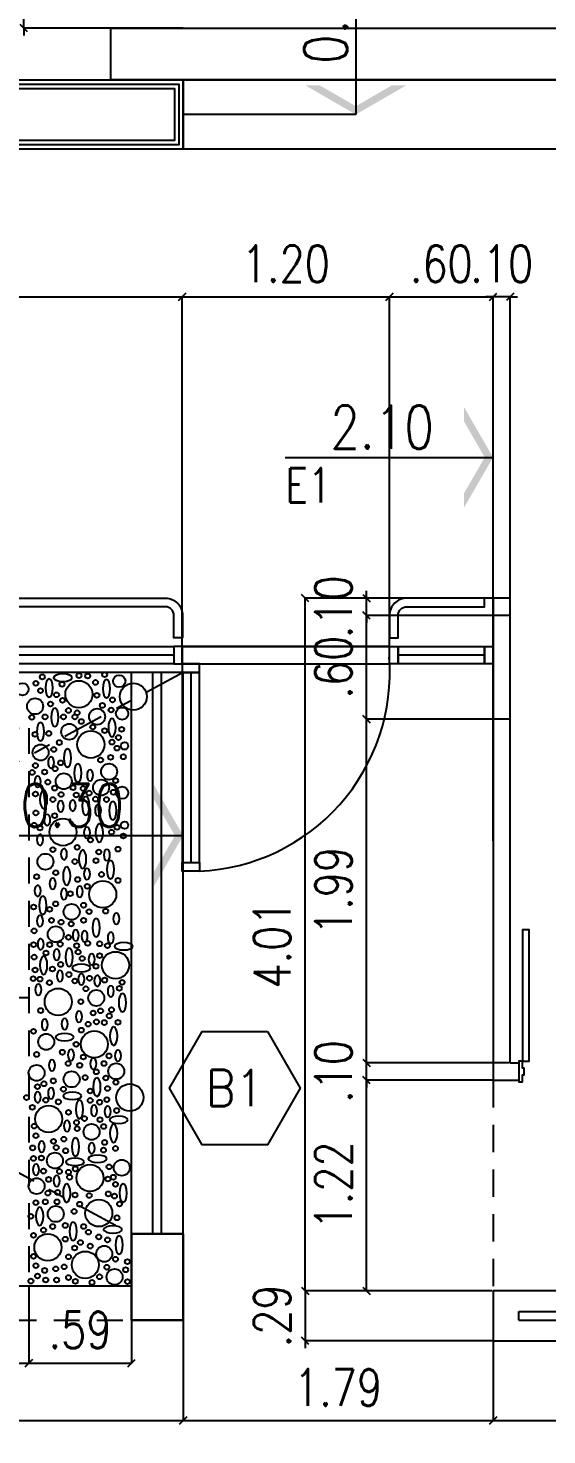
# Model space of a CAD drawing. Extents: x 3 to 114, y 126 to 173.
# Drawn here: x 59.25 to 62.26, y 130.52 to 138.67 of the extents above; entities that cross this region are included whole.
import ezdxf
from ezdxf.enums import TextEntityAlignment as Align

# ---------------------------------------------------------------- set-up
doc = ezdxf.new("R2010")
doc.units = 0
doc.header["$LTSCALE"] = 0.02
doc.header["$MEASUREMENT"] = 0
doc.header["$PDMODE"] = 35
for name, pattern in [('ACAD_ISO10W100', [18, 12, -3, 0, -3]), ('HIDDEN', [9.525, 6.35, -3.175]), ('TRAZOS2', [0.375, 0.25, -0.125])]:
    doc.linetypes.add(name, pattern=pattern)
doc.layers.get('0').update_dxf_attribs({"linetype": 'CONTINUOUS'})
doc.layers.get('Defpoints').update_dxf_attribs({"linetype": 'CONTINUOUS'})
for name, color, linetype in [('-alisado-ferrite rojo', 24, 'CONTINUOUS'), ('-ejes-estruc', 8, 'ACAD_ISO10W100'), ('-REJILLAS', 8, 'CONTINUOUS'), ('10-1-COTA-ACUM-100', 2, 'CONTINUOUS'), ('10-2-COTA-ACUM-100', 2, 'CONTINUOUS'), ('10-CARP-DETA', 30, 'CONTINUOUS'), ('10-CARP-HOJA-PUER', 4, 'CONTINUOUS'), ('10-CARP-INSE-SIMB', 2, 'CONTINUOUS'), ('10-CARP-MARC', 2, 'CONTINUOUS'), ('10-CARP-SLIA', 15, 'CONTINUOUS'), ('10-CARP-VENT-ANRE', 4, 'CONTINUOUS'), ('10-COTA-PARC-100', 4, 'CONTINUOUS'), ('10-M-A-190', 3, 'CONTINUOUS'), ('BARANDAS', 7, 'CONTINUOUS'), ('columnas', 6, 'CONTINUOUS'), ('ladrillo', 30, 'CONTINUOUS'), ('piedras', 8, 'CONTINUOUS'), ('PROYECCION', 7, 'HIDDEN'), ('VISTA-3', 8, 'CONTINUOUS')]:
    doc.layers.add(name, color=color, linetype=linetype)
doc.styles.add('COTAS', font='ROMANS.shx', dxfattribs={"width": 0.8})
doc.styles.add('ROMANS', font='romans')
doc.dimstyles.new('COTA-S-S-2-50', dxfattribs={"dimscale": 0.5, "dimtxt": 0.25, "dimasz": 0.05, "dimexe": 0, "dimexo": 0, "dimgap": 0.1, "dimtad": 1, "dimzin": 4, "dimdsep": 46, "dimtxsty": 'COTAS', "dimblk": 'OBLIQUE', "dimblk1": 'NONE', "dimblk2": 'M2_COTA', "dimcen": 0.1, "dimclrd": 2, "dimclre": 2, "dimclrt": 2, "dimadec": 0, "dimazin": 0, "dimtfac": 1, "dimtix": 1, "dimtmove": 2, "dimatfit": 3, "dimldrblk": 'M2_COTA', "dimfxl": 0, "dimtolj": 1, "dimtzin": 0, "dimarcsym": 0})

# ---------------------------------------------------------------- blocks, each defined once
blk = doc.blocks.new('_OBLIQUE')
at = {"color": 0, "linetype": 'ByBlock'}
blk.add_line((-0.5, -0.5), (0.5, 0.5), dxfattribs=at)
blk = doc.blocks.new('*D19')
at = {"layer": '10-COTA-PARC-100', "color": 2, "lineweight": -2}
for p, q in [((47.95, 131.0687), (47.95, 130.2528)), ((66.05, 131.0687), (66.05, 130.2528)), ((47.95, 130.2528), (66.05, 130.2528))]:
    blk.add_line(p, q, dxfattribs=at)
at = {"layer": 'Defpoints', "color": 0}
for p in [(47.95, 131.0687), (66.05, 131.0687), (66.05, 130.2528)]:
    blk.add_point(p, dxfattribs=at)
at = {"layer": '10-COTA-PARC-100', "color": 2, "lineweight": -2, "xscale": 0.0425, "yscale": 0.0425, "zscale": 0.0425, "rotation": 180}
blk.add_blockref('_OBLIQUE', (47.95, 130.2528), dxfattribs=at)
at = {"layer": '10-COTA-PARC-100', "color": 2, "lineweight": -2, "xscale": 0.0425, "yscale": 0.0425, "zscale": 0.0425}
blk.add_blockref('_OBLIQUE', (66.05, 130.2528), dxfattribs=at)
at = {"layer": '10-COTA-PARC-100', "color": 2, "insert": (57, 130.4441), "char_height": 0.2125, "attachment_point": 5, "style": 'COTAS'}
blk.add_mtext('\\A1;18.10', dxfattribs=at)
blk = doc.blocks.new('_None')
blk = doc.blocks.new('M2_COTA')
for p, q in [((-1, 0), (0, 0)), ((0, 1), (0, -1))]:
    blk.add_line(p, q)
at = {"const_width": 0.2}
blk.add_lwpolyline([(-1, -1), (1, 1)], dxfattribs=at)
blk = doc.blocks.new('*D31')
at = {"layer": '10-COTA-PARC-100', "color": 2, "lineweight": -2}
for p, q in [((53.85, 131.1887), (53.85, 130.6078)), ((60.15, 131.1887), (60.15, 130.6078)), ((53.85, 130.6078), (60.15, 130.6078))]:
    blk.add_line(p, q, dxfattribs=at)
at = {"layer": 'Defpoints', "color": 0}
for p in [(53.85, 131.1887), (60.15, 131.1887), (60.15, 130.6078)]:
    blk.add_point(p, dxfattribs=at)
at = {"layer": '10-COTA-PARC-100', "color": 2, "lineweight": -2, "xscale": 0.0425, "yscale": 0.0425, "zscale": 0.0425, "rotation": 180}
blk.add_blockref('_OBLIQUE', (53.85, 130.6078), dxfattribs=at)
at = {"layer": '10-COTA-PARC-100', "color": 2, "lineweight": -2, "xscale": 0.0425, "yscale": 0.0425, "zscale": 0.0425}
blk.add_blockref('_OBLIQUE', (60.15, 130.6078), dxfattribs=at)
at = {"layer": '10-COTA-PARC-100', "color": 2, "insert": (57, 130.7991), "char_height": 0.2125, "attachment_point": 5, "style": 'COTAS'}
blk.add_mtext('\\A1;6.30', dxfattribs=at)
blk = doc.blocks.new('*D39')
at = {"layer": '10-COTA-PARC-100', "color": 2, "lineweight": -2}
for p, q in [((57.855, 131.3887), (57.855, 130.941)), ((59.255, 131.3887), (59.255, 130.941)), ((57.855, 130.941), (59.255, 130.941))]:
    blk.add_line(p, q, dxfattribs=at)
at = {"layer": 'Defpoints', "color": 0}
for p in [(57.855, 131.3887), (59.255, 131.3887), (59.255, 130.941)]:
    blk.add_point(p, dxfattribs=at)
at = {"layer": '10-COTA-PARC-100', "color": 2, "lineweight": -2, "xscale": 0.0425, "yscale": 0.0425, "zscale": 0.0425, "rotation": 180}
blk.add_blockref('_OBLIQUE', (57.855, 130.941), dxfattribs=at)
at = {"layer": '10-COTA-PARC-100', "color": 2, "lineweight": -2, "xscale": 0.0425, "yscale": 0.0425, "zscale": 0.0425}
blk.add_blockref('_OBLIQUE', (59.255, 130.941), dxfattribs=at)
at = {"layer": '10-COTA-PARC-100', "color": 2, "insert": (58.555, 131.1322), "char_height": 0.2125, "attachment_point": 5, "style": 'COTAS'}
blk.add_mtext('\\A1;1.40', dxfattribs=at)
blk = doc.blocks.new('*D40')
at = {"layer": '10-COTA-PARC-100', "color": 2, "lineweight": -2}
for p, q in [((59.255, 131.3887), (59.255, 130.941)), ((59.85, 131.1887), (59.85, 130.941)), ((59.255, 130.941), (59.85, 130.941))]:
    blk.add_line(p, q, dxfattribs=at)
at = {"layer": 'Defpoints', "color": 0}
for p in [(59.255, 131.3887), (59.85, 131.1887), (59.85, 130.941)]:
    blk.add_point(p, dxfattribs=at)
at = {"layer": '10-COTA-PARC-100', "color": 2, "lineweight": -2, "xscale": 0.0425, "yscale": 0.0425, "zscale": 0.0425, "rotation": 180}
blk.add_blockref('_OBLIQUE', (59.255, 130.941), dxfattribs=at)
at = {"layer": '10-COTA-PARC-100', "color": 2, "lineweight": -2, "xscale": 0.0425, "yscale": 0.0425, "zscale": 0.0425}
blk.add_blockref('_OBLIQUE', (59.85, 130.941), dxfattribs=at)
at = {"layer": '10-COTA-PARC-100', "color": 2, "insert": (59.5525, 131.1322), "char_height": 0.2125, "attachment_point": 5, "style": 'COTAS'}
blk.add_mtext('\\A1;.59', dxfattribs=at)
blk = doc.blocks.new('*D55')
at = {"layer": '10-COTA-PARC-100', "color": 2, "lineweight": -2}
for p, q in [((60.15, 131.1887), (60.15, 130.6078)), ((61.945, 131.0687), (61.945, 130.6078)), ((60.15, 130.6078), (61.945, 130.6078))]:
    blk.add_line(p, q, dxfattribs=at)
at = {"layer": 'Defpoints', "color": 0}
for p in [(60.15, 131.1887), (61.945, 131.0687), (61.945, 130.6078)]:
    blk.add_point(p, dxfattribs=at)
at = {"layer": '10-COTA-PARC-100', "color": 2, "lineweight": -2, "xscale": 0.0425, "yscale": 0.0425, "zscale": 0.0425, "rotation": 180}
blk.add_blockref('_OBLIQUE', (60.15, 130.6078), dxfattribs=at)
at = {"layer": '10-COTA-PARC-100', "color": 2, "lineweight": -2, "xscale": 0.0425, "yscale": 0.0425, "zscale": 0.0425}
blk.add_blockref('_OBLIQUE', (61.945, 130.6078), dxfattribs=at)
at = {"layer": '10-COTA-PARC-100', "color": 2, "insert": (61.0475, 130.7991), "char_height": 0.2125, "attachment_point": 5, "style": 'COTAS'}
blk.add_mtext('\\A1;1.79', dxfattribs=at)
blk = doc.blocks.new('*D64')
at = {"layer": '10-COTA-PARC-100', "color": 2, "lineweight": -2}
for p, q in [((61.945, 137.1135), (61.9025, 137.1135)), ((61.945, 133.9637), (61.945, 137.1135)), ((62.045, 137.1135), (61.945, 137.1135)), ((62.045, 133.9987), (62.045, 137.1135)), ((62.045, 137.1135), (62.0875, 137.1135))]:
    blk.add_line(p, q, dxfattribs=at)
at = {"layer": 'Defpoints', "color": 0}
for p in [(61.945, 137.1135), (62.045, 133.9987), (61.945, 133.9637)]:
    blk.add_point(p, dxfattribs=at)
at = {"layer": '10-COTA-PARC-100', "color": 2, "lineweight": -2, "xscale": 0.0425, "yscale": 0.0425, "zscale": 0.0425}
blk.add_blockref('_OBLIQUE', (61.945, 137.1135), dxfattribs=at)
at = {"layer": '10-COTA-PARC-100', "color": 2, "lineweight": -2, "xscale": 0.0425, "yscale": 0.0425, "zscale": 0.0425, "rotation": 180}
blk.add_blockref('_OBLIQUE', (62.045, 137.1135), dxfattribs=at)
at = {"layer": '10-COTA-PARC-100', "color": 2, "insert": (61.995, 137.3047), "char_height": 0.2125, "attachment_point": 5, "style": 'COTAS'}
blk.add_mtext('\\A1;.10', dxfattribs=at)
blk = doc.blocks.new('*D69')
at = {"layer": '10-COTA-PARC-100', "color": 2, "lineweight": -2}
for p, q in [((61.9397, 132.5787), (61.2111, 132.5787)), ((61.2111, 131.3587), (61.2111, 132.5787)), ((61.9397, 131.3587), (61.2111, 131.3587))]:
    blk.add_line(p, q, dxfattribs=at)
at = {"layer": 'Defpoints', "color": 0}
for p in [(61.2111, 132.5787), (61.9397, 132.5787), (61.9397, 131.3587)]:
    blk.add_point(p, dxfattribs=at)
at = {"layer": '10-COTA-PARC-100', "color": 2, "lineweight": -2, "xscale": 0.0425, "yscale": 0.0425, "zscale": 0.0425}
for p, rotation in [((61.2111, 132.5787), 90), ((61.2111, 131.3587), 270)]:
    blk.add_blockref('_OBLIQUE', p, dxfattribs=dict(at, rotation=rotation))
at = {"layer": '10-COTA-PARC-100', "color": 2, "insert": (61.0199, 131.9687), "char_height": 0.2125, "attachment_point": 5, "rotation": 90, "style": 'COTAS'}
blk.add_mtext('\\A1;1.22', dxfattribs=at)
blk = doc.blocks.new('*D70')
at = {"layer": '10-COTA-PARC-100', "color": 2, "lineweight": -2}
for p, q in [((61.2111, 132.6787), (61.2111, 132.7212)), ((62.0397, 132.6787), (61.2111, 132.6787)), ((61.2111, 132.5787), (61.2111, 132.6787)), ((61.9397, 132.5787), (61.2111, 132.5787)), ((61.2111, 132.5787), (61.2111, 132.5362))]:
    blk.add_line(p, q, dxfattribs=at)
at = {"layer": 'Defpoints', "color": 0}
for p in [(61.2111, 132.6787), (62.0397, 132.6787), (61.9397, 132.5787)]:
    blk.add_point(p, dxfattribs=at)
at = {"layer": '10-COTA-PARC-100', "color": 2, "lineweight": -2, "xscale": 0.0425, "yscale": 0.0425, "zscale": 0.0425}
for p, rotation in [((61.2111, 132.6787), 270), ((61.2111, 132.5787), 90)]:
    blk.add_blockref('_OBLIQUE', p, dxfattribs=dict(at, rotation=rotation))
at = {"layer": '10-COTA-PARC-100', "color": 2, "insert": (61.0199, 132.6287), "char_height": 0.2125, "attachment_point": 5, "rotation": 90, "style": 'COTAS'}
blk.add_mtext('\\A1;.10', dxfattribs=at)
blk = doc.blocks.new('*D71')
at = {"layer": '10-COTA-PARC-100', "color": 2, "lineweight": -2}
for p, q in [((62.0397, 134.6687), (61.2111, 134.6687)), ((61.2111, 132.6787), (61.2111, 134.6687)), ((62.0397, 132.6787), (61.2111, 132.6787))]:
    blk.add_line(p, q, dxfattribs=at)
at = {"layer": 'Defpoints', "color": 0}
for p in [(61.2111, 134.6687), (62.0397, 134.6687), (62.0397, 132.6787)]:
    blk.add_point(p, dxfattribs=at)
at = {"layer": '10-COTA-PARC-100', "color": 2, "lineweight": -2, "xscale": 0.0425, "yscale": 0.0425, "zscale": 0.0425}
for p, rotation in [((61.2111, 134.6687), 90), ((61.2111, 132.6787), 270)]:
    blk.add_blockref('_OBLIQUE', p, dxfattribs=dict(at, rotation=rotation))
at = {"layer": '10-COTA-PARC-100', "color": 2, "insert": (61.0199, 133.6737), "char_height": 0.2125, "attachment_point": 5, "rotation": 90, "style": 'COTAS'}
blk.add_mtext('\\A1;1.99', dxfattribs=at)
blk = doc.blocks.new('*D72')
at = {"layer": '10-COTA-PARC-100', "color": 2, "lineweight": -2}
for p, q in [((62.0397, 135.2687), (61.2111, 135.2687)), ((61.2111, 134.6687), (61.2111, 135.2687)), ((62.0397, 134.6687), (61.2111, 134.6687))]:
    blk.add_line(p, q, dxfattribs=at)
at = {"layer": 'Defpoints', "color": 0}
for p in [(61.2111, 135.2687), (62.0397, 135.2687), (62.0397, 134.6687)]:
    blk.add_point(p, dxfattribs=at)
at = {"layer": '10-COTA-PARC-100', "color": 2, "lineweight": -2, "xscale": 0.0425, "yscale": 0.0425, "zscale": 0.0425}
for p, rotation in [((61.2111, 135.2687), 90), ((61.2111, 134.6687), 270)]:
    blk.add_blockref('_OBLIQUE', p, dxfattribs=dict(at, rotation=rotation))
at = {"layer": '10-COTA-PARC-100', "color": 2, "insert": (61.0199, 134.9687), "char_height": 0.2125, "attachment_point": 5, "rotation": 90, "style": 'COTAS'}
blk.add_mtext('\\A1;.60', dxfattribs=at)
blk = doc.blocks.new('*D73')
at = {"layer": '10-COTA-PARC-100', "color": 2, "lineweight": -2}
for p, q in [((61.2111, 135.3687), (61.2111, 135.4112)), ((62.0397, 135.3687), (61.2111, 135.3687)), ((61.2111, 135.2687), (61.2111, 135.3687)), ((62.0397, 135.2687), (61.2111, 135.2687)), ((61.2111, 135.2687), (61.2111, 135.2262))]:
    blk.add_line(p, q, dxfattribs=at)
at = {"layer": 'Defpoints', "color": 0}
for p in [(61.2111, 135.3687), (62.0397, 135.3687), (62.0397, 135.2687)]:
    blk.add_point(p, dxfattribs=at)
at = {"layer": '10-COTA-PARC-100', "color": 2, "lineweight": -2, "xscale": 0.0425, "yscale": 0.0425, "zscale": 0.0425}
for p, rotation in [((61.2111, 135.3687), 270), ((61.2111, 135.2687), 90)]:
    blk.add_blockref('_OBLIQUE', p, dxfattribs=dict(at, rotation=rotation))
at = {"layer": '10-COTA-PARC-100', "color": 2, "insert": (61.0199, 135.3187), "char_height": 0.2125, "attachment_point": 5, "rotation": 90, "style": 'COTAS'}
blk.add_mtext('\\A1;.10', dxfattribs=at)
blk = doc.blocks.new('FLE-A-ID')
at = {"linetype": 'ByBlock'}
blk.add_line((1.2036, 0), (0, 0), dxfattribs=at)
for points in [[(0.1684, 0.2917), (0.1684, 0.2083), (0, 0), (0.0481, 0)], [(0.1684, -0.2917), (0.1684, -0.2083), (0, 0), (0.0481, 0)]]:
    blk.add_solid(points)
at = {"style": 'COTAS', "width": 0.8}
blk.add_attdef('NUMEJE', (1.2036, 0.2616), '', height=0.2, rotation=180, dxfattribs=at)
blk.add_attdef('ACUTA', text='', height=0.25, rotation=180, dxfattribs=at).set_placement((0.3333, -0.05), align=Align.RIGHT)
blk = doc.blocks.new('*D80')
at = {"layer": '10-COTA-PARC-100', "color": 2, "lineweight": -2}
for p, q in [((53.85, 135.0887), (53.85, 137.1135)), ((53.85, 137.1135), (60.145, 137.1135)), ((60.145, 135.0387), (60.145, 137.1135))]:
    blk.add_line(p, q, dxfattribs=at)
at = {"layer": 'Defpoints', "color": 0}
for p in [(60.145, 137.1135), (53.85, 135.0887), (60.145, 135.0387)]:
    blk.add_point(p, dxfattribs=at)
at = {"layer": '10-COTA-PARC-100', "color": 2, "lineweight": -2, "xscale": 0.0425, "yscale": 0.0425, "zscale": 0.0425, "rotation": 180}
blk.add_blockref('_OBLIQUE', (53.85, 137.1135), dxfattribs=at)
at = {"layer": '10-COTA-PARC-100', "color": 2, "lineweight": -2, "xscale": 0.0425, "yscale": 0.0425, "zscale": 0.0425}
blk.add_blockref('_OBLIQUE', (60.145, 137.1135), dxfattribs=at)
at = {"layer": '10-COTA-PARC-100', "color": 2, "insert": (56.9975, 137.3047), "char_height": 0.2125, "attachment_point": 5, "style": 'COTAS'}
blk.add_mtext('\\A1;6.29', dxfattribs=at)
blk = doc.blocks.new('*D81')
at = {"layer": '10-COTA-PARC-100', "color": 2, "lineweight": -2}
for p, q in [((60.145, 135.0387), (60.145, 137.1135)), ((60.145, 137.1135), (61.345, 137.1135)), ((61.345, 135.0887), (61.345, 137.1135))]:
    blk.add_line(p, q, dxfattribs=at)
at = {"layer": 'Defpoints', "color": 0}
for p in [(61.345, 137.1135), (60.145, 135.0387), (61.345, 135.0887)]:
    blk.add_point(p, dxfattribs=at)
at = {"layer": '10-COTA-PARC-100', "color": 2, "lineweight": -2, "xscale": 0.0425, "yscale": 0.0425, "zscale": 0.0425, "rotation": 180}
blk.add_blockref('_OBLIQUE', (60.145, 137.1135), dxfattribs=at)
at = {"layer": '10-COTA-PARC-100', "color": 2, "lineweight": -2, "xscale": 0.0425, "yscale": 0.0425, "zscale": 0.0425}
blk.add_blockref('_OBLIQUE', (61.345, 137.1135), dxfattribs=at)
at = {"layer": '10-COTA-PARC-100', "color": 2, "insert": (60.745, 137.3047), "char_height": 0.2125, "attachment_point": 5, "style": 'COTAS'}
blk.add_mtext('\\A1;1.20', dxfattribs=at)
blk = doc.blocks.new('*D82')
at = {"layer": '10-COTA-PARC-100', "color": 2, "lineweight": -2}
for p, q in [((61.345, 135.0887), (61.345, 137.1135)), ((61.345, 137.1135), (61.945, 137.1135)), ((61.945, 135.2187), (61.945, 137.1135))]:
    blk.add_line(p, q, dxfattribs=at)
at = {"layer": 'Defpoints', "color": 0}
for p in [(61.945, 137.1135), (61.945, 135.2187), (61.345, 135.0887)]:
    blk.add_point(p, dxfattribs=at)
at = {"layer": '10-COTA-PARC-100', "color": 2, "lineweight": -2, "xscale": 0.0425, "yscale": 0.0425, "zscale": 0.0425, "rotation": 180}
blk.add_blockref('_OBLIQUE', (61.345, 137.1135), dxfattribs=at)
at = {"layer": '10-COTA-PARC-100', "color": 2, "lineweight": -2, "xscale": 0.0425, "yscale": 0.0425, "zscale": 0.0425}
blk.add_blockref('_OBLIQUE', (61.945, 137.1135), dxfattribs=at)
at = {"layer": '10-COTA-PARC-100', "color": 2, "insert": (61.645, 137.3047), "char_height": 0.2125, "attachment_point": 5, "style": 'COTAS'}
blk.add_mtext('\\A1;.60', dxfattribs=at)
blk = doc.blocks.new('*D84')
at = {"layer": '10-COTA-PARC-100', "color": 2, "lineweight": -2}
for p, q in [((61.945, 131.0687), (61.945, 130.6078)), ((65.85, 131.0687), (65.85, 130.6078)), ((61.945, 130.6078), (65.85, 130.6078))]:
    blk.add_line(p, q, dxfattribs=at)
at = {"layer": 'Defpoints', "color": 0}
for p in [(61.945, 131.0687), (65.85, 131.0687), (65.85, 130.6078)]:
    blk.add_point(p, dxfattribs=at)
at = {"layer": '10-COTA-PARC-100', "color": 2, "lineweight": -2, "xscale": 0.0425, "yscale": 0.0425, "zscale": 0.0425, "rotation": 180}
blk.add_blockref('_OBLIQUE', (61.945, 130.6078), dxfattribs=at)
at = {"layer": '10-COTA-PARC-100', "color": 2, "lineweight": -2, "xscale": 0.0425, "yscale": 0.0425, "zscale": 0.0425}
blk.add_blockref('_OBLIQUE', (65.85, 130.6078), dxfattribs=at)
at = {"layer": '10-COTA-PARC-100', "color": 2, "insert": (63.8975, 130.7991), "char_height": 0.2125, "attachment_point": 5, "style": 'COTAS'}
blk.add_mtext('\\A1;3.91', dxfattribs=at)
blk = doc.blocks.new('*D85')
at = {"layer": '10-COTA-PARC-100', "color": 2, "lineweight": -2}
for p, q in [((61.895, 135.3687), (60.856, 135.3687)), ((60.856, 131.3587), (60.856, 135.3687)), ((61.9397, 131.3587), (60.856, 131.3587))]:
    blk.add_line(p, q, dxfattribs=at)
at = {"layer": 'Defpoints', "color": 0}
for p in [(60.856, 135.3687), (61.895, 135.3687), (61.9397, 131.3587)]:
    blk.add_point(p, dxfattribs=at)
at = {"layer": '10-COTA-PARC-100', "color": 2, "lineweight": -2, "xscale": 0.0425, "yscale": 0.0425, "zscale": 0.0425}
for p, rotation in [((60.856, 135.3687), 90), ((60.856, 131.3587), 270)]:
    blk.add_blockref('_OBLIQUE', p, dxfattribs=dict(at, rotation=rotation))
at = {"layer": '10-COTA-PARC-100', "color": 2, "insert": (60.6648, 133.3637), "char_height": 0.2125, "attachment_point": 5, "rotation": 90, "style": 'COTAS'}
blk.add_mtext('\\A1;4.01', dxfattribs=at)
blk = doc.blocks.new('*D86')
at = {"layer": '10-COTA-PARC-100', "color": 2, "lineweight": -2}
for p, q in [((60.856, 131.3587), (60.856, 131.4012)), ((61.9397, 131.3587), (60.856, 131.3587)), ((60.856, 131.3587), (60.856, 131.0687)), ((61.945, 131.0687), (60.856, 131.0687)), ((60.856, 131.0687), (60.856, 131.0262))]:
    blk.add_line(p, q, dxfattribs=at)
at = {"layer": 'Defpoints', "color": 0}
for p in [(61.9397, 131.3587), (60.856, 131.0687), (61.945, 131.0687)]:
    blk.add_point(p, dxfattribs=at)
at = {"layer": '10-COTA-PARC-100', "color": 2, "lineweight": -2, "xscale": 0.0425, "yscale": 0.0425, "zscale": 0.0425}
for p, rotation in [((60.856, 131.3587), 270), ((60.856, 131.0687), 90)]:
    blk.add_blockref('_OBLIQUE', p, dxfattribs=dict(at, rotation=rotation))
at = {"layer": '10-COTA-PARC-100', "color": 2, "insert": (60.6648, 131.2137), "char_height": 0.2125, "attachment_point": 5, "rotation": 90, "style": 'COTAS'}
blk.add_mtext('\\A1;.29', dxfattribs=at)
blk = doc.blocks.new('*D134')
at = {"layer": '10-COTA-PARC-100', "color": 2, "lineweight": -2}
for p, q in [((59.2265, 139.1487), (59.2265, 139.1912)), ((60.15, 139.1487), (59.2265, 139.1487)), ((59.2265, 138.6687), (59.2265, 139.1487)), ((60.15, 138.6687), (59.2265, 138.6687)), ((59.2265, 138.6687), (59.2265, 138.6262))]:
    blk.add_line(p, q, dxfattribs=at)
at = {"layer": 'Defpoints', "color": 0}
for p in [(59.2265, 139.1487), (60.15, 139.1487), (60.15, 138.6687)]:
    blk.add_point(p, dxfattribs=at)
at = {"layer": '10-COTA-PARC-100', "color": 2, "lineweight": -2, "xscale": 0.0425, "yscale": 0.0425, "zscale": 0.0425}
for p, rotation in [((59.2265, 139.1487), 270), ((59.2265, 138.6687), 90)]:
    blk.add_blockref('_OBLIQUE', p, dxfattribs=dict(at, rotation=rotation))
at = {"layer": '10-COTA-PARC-100', "color": 2, "insert": (59.0352, 138.9087), "char_height": 0.2125, "attachment_point": 5, "rotation": 90, "style": 'COTAS'}
blk.add_mtext('\\A1;.48', dxfattribs=at)
blk = doc.blocks.new('CARP-SI0')
blk.add_lwpolyline([(-0.2243, 0.3884), (-0.4485, 0), (-0.2243, -0.3884), (0.2243, -0.3884), (0.4485, 0), (0.2243, 0.3884)], close=True)
at = {"style": 'ROMANS', "width": 0.9}
blk.add_attdef('CARP', text='', height=0.25, dxfattribs=at).set_placement((0, 0), align=Align.MIDDLE)
at = {"style": 'ROMANS', "flags": 1}
for tag, p in [('MURO', (0.0424, -0.5976)), ('L-VANO', (-0.0046, -0.9359)), ('A-VANO', (0.0048, -1.3494))]:
    blk.add_attdef(tag, text='', height=0.25, dxfattribs=at).set_placement(p, align=Align.MIDDLE)

msp = doc.modelspace()

# ---------------------------------------------------------------- linework, layer by layer
at = {"layer": '-alisado-ferrite rojo'}
msp.add_lwpolyline([(59.73, 138.3687), (59.73, 138.6687), (68.355, 138.6687), (68.355, 138.3687)], close=True, dxfattribs=at)
at = {"layer": '-ejes-estruc'}
for p, q in [((53.85, 134.9387), (59.85, 131.6887)), ((60.15, 134.9387), (54.15, 131.6887))]:
    msp.add_line(p, q, dxfattribs=at)
at = {"layer": '-REJILLAS', "color": 7}
for points in [[(53.85, 138.3687), (60.15, 138.3687), (60.15, 137.9687), (53.85, 137.9687)], [(89.08, 137.9687), (60.15, 137.9687), (60.15, 138.3687), (89.08, 138.3687)], [(53.875, 138.3437), (60.125, 138.3437), (60.125, 137.9937), (53.875, 137.9937)], [(53.9, 138.3187), (60.1, 138.3187), (60.1, 138.0187), (53.9, 138.0187)]]:
    msp.add_lwpolyline(points, close=True, dxfattribs=at)
for p, q in [((59.85, 131.6887), (59.85, 134.9387)), ((59.975, 131.6887), (59.975, 134.9387)), ((60.025, 131.6887), (60.025, 134.9387)), ((56.145, 131.3887), (59.85, 131.3887))]:
    msp.add_line(p, q)
at = {"color": 2, "linetype": 'TRAZOS2', "ltscale": 30}
msp.add_line((54.15, 131.1887), (59.85, 131.1887), dxfattribs=at)
msp.add_lwpolyline([(60.15, 131.6887), (60.15, 134.9387), (53.85, 134.9387), (53.85, 131.6887)])
at = {"layer": '10-1-COTA-ACUM-100'}
msp.add_line((61.945, 135.3687), (61.945, 136.1837), dxfattribs=at)
at = {"layer": '10-2-COTA-ACUM-100'}
msp.add_line((61.15, 138.1687), (60.15, 138.1687), dxfattribs=at)
at = {"layer": '10-CARP-DETA'}
for p, q in [((60.095, 135.0387), (53.9, 135.0387)), ((61.895, 135.0387), (61.395, 135.0387))]:
    msp.add_line(p, q, dxfattribs=at)
msp.add_arc((60.1964, 134.9383), 1.1506, 272.42168, 4.42645, dxfattribs=at)
at = {"layer": '10-CARP-HOJA-PUER', "color": 30}
msp.add_line((60.195, 134.9387), (60.195, 133.8387), dxfattribs=at)
at = {"layer": '10-CARP-HOJA-PUER'}
for points in [[(60.245, 134.9887), (60.145, 134.9887), (60.145, 134.9387), (60.245, 134.9387)], [(60.145, 134.9387), (60.145, 133.8387), (60.245, 133.8387), (60.245, 134.9387)], [(60.245, 133.7887), (60.145, 133.7887), (60.145, 133.8387), (60.245, 133.8387)]]:
    msp.add_lwpolyline(points, close=True, dxfattribs=at)
msp.add_lwpolyline([(62.115, 132.6887), (62.155, 132.6887), (62.155, 133.4487), (62.115, 133.4487), (62.115, 132.6887)], dxfattribs=at)
at = {"layer": '10-CARP-MARC'}
for points in [[(60.095, 135.0887), (60.095, 134.9887), (60.145, 134.9887), (60.145, 135.0887)], [(61.395, 135.0887), (61.395, 134.9887), (61.345, 134.9887), (61.345, 135.0887)], [(61.945, 135.0887), (61.945, 134.9887), (61.895, 134.9887), (61.895, 135.0887)]]:
    msp.add_lwpolyline(points, close=True, dxfattribs=at)
msp.add_lwpolyline([(62.095, 132.5787), (62.095, 132.5687), (62.115, 132.5687), (62.115, 132.6087), (62.125, 132.6087), (62.125, 132.6487), (62.115, 132.6487), (62.115, 132.6887), (62.095, 132.6887), (62.095, 132.6787)], dxfattribs=at)
at = {"layer": '10-CARP-SLIA'}
msp.add_lwpolyline([(60.145, 134.9887), (61.345, 134.9887), (61.345, 135.0887), (60.145, 135.0887)], close=True, dxfattribs=at)
at = {"layer": '10-CARP-VENT-ANRE'}
for points in [[(60.095, 134.9887), (53.9, 134.9887), (53.9, 135.0887), (60.095, 135.0887)], [(61.895, 134.9887), (61.395, 134.9887), (61.395, 135.0887), (61.895, 135.0887)]]:
    msp.add_lwpolyline(points, close=True, dxfattribs=at)
at = {"layer": '10-M-A-190'}
msp.add_lwpolyline([(62.095, 132.6787), (62.095, 132.5787)], dxfattribs=at)
at = {"layer": 'BARANDAS', "color": 7}
for points in [[(53.95, 135.3187), (53.95, 135.3187, 0.414214), (53.9, 135.2687), (53.9, 135.1387), (53.85, 135.1387), (53.85, 135.2687, -0.414214), (53.95, 135.3687), (53.95, 135.3687), (60.0466, 135.3687, -0.414214), (60.1466, 135.2687), (60.1466, 135.1387), (60.0966, 135.1387), (60.0966, 135.2687, 0.414214), (60.0466, 135.3187)], [(61.445, 135.3187), (61.895, 135.3187), (61.895, 135.3687), (61.445, 135.3687, 0.414214), (61.345, 135.2687), (61.345, 135.1387), (61.395, 135.1387), (61.395, 135.2687, -0.414214)]]:
    msp.add_lwpolyline(points, format="xyb", close=True, dxfattribs=at)
at = {"layer": 'columnas'}
msp.add_lwpolyline([(59.85, 131.1887), (60.15, 131.1887), (60.15, 131.6887), (59.85, 131.6887)], close=True, dxfattribs=at)
at = {"layer": 'ladrillo', "color": 3}
for p, q in [((62.045, 132.6787), (62.045, 135.2687)), ((62.045, 132.6787), (62.095, 132.6787)), ((62.095, 132.6787), (62.095, 132.5787)), ((62.995, 131.3587), (61.945, 131.3587))]:
    msp.add_line(p, q, dxfattribs=at)
at = {"layer": 'ladrillo', "color": 2}
for p, q in [((62.095, 131.2387), (65.85, 131.2387)), ((62.095, 131.1887), (62.095, 131.2387)), ((62.095, 131.1887), (65.85, 131.1887))]:
    msp.add_line(p, q, dxfattribs=at)
at = {"layer": 'ladrillo', "color": 3}
for points in [[(61.945, 135.3687), (61.945, 132.5787), (62.095, 132.5787)], [(61.945, 131.3587), (61.945, 131.0687)], [(61.945, 131.0687), (74.25, 131.0687)]]:
    msp.add_lwpolyline(points, dxfattribs=at)
at = {"layer": 'piedras', "color": 26}
for centre, radius in [((59.2189, 134.8418), 0.0356), ((59.2968, 134.8756), 0.0143), ((59.334, 134.9128), 0.0143), ((59.4482, 134.8703), 0.0143), ((59.5459, 134.8124), 0.0784), ((59.5465, 134.9208), 0.0143), ((59.597, 134.9182), 0.0143), ((59.6421, 134.8809), 0.0143), ((59.6953, 134.9261), 0.0143), ((59.7794, 134.8883), 0.0356), ((59.8611, 134.7988), 0.0784), ((59.2918, 134.7428), 0.0464), ((59.3234, 134.8331), 0.0143), ((59.4164, 134.8091), 0.0143), ((59.4509, 134.7772), 0.0143), ((59.6501, 134.8065), 0.0143), ((59.7404, 134.7799), 0.0143), ((59.3818, 134.756), 0.0143), ((59.4854, 134.7187), 0.0143), ((59.5359, 134.7054), 0.0143), ((59.6514, 134.6828), 0.0464), ((59.682, 134.748), 0.0143), ((59.7325, 134.7214), 0.0143), ((59.7962, 134.7004), 0.0356), ((59.2729, 134.6788), 0.0143), ((59.3499, 134.6815), 0.0143), ((59.4562, 134.6815), 0.0143), ((59.49, 134.5951), 0.0464), ((59.5226, 134.6815), 0.0143), ((59.5598, 134.6549), 0.0143), ((59.6262, 134.623), 0.0143), ((59.6953, 134.6017), 0.0143), ((59.7936, 134.6097), 0.0143), ((59.2915, 134.5805), 0.0143), ((59.3712, 134.5858), 0.0143), ((59.4323, 134.5326), 0.0143), ((59.615, 134.5218), 0.0784), ((59.7378, 134.5353), 0.0143), ((59.775, 134.5619), 0.0143), ((59.8104, 134.5133), 0.0214), ((59.3241, 134.4752), 0.0464), ((59.4004, 134.4927), 0.0143), ((59.7298, 134.4475), 0.0143), ((59.7669, 134.5005), 0.0143), ((59.8034, 134.4504), 0.0143), ((59.2756, 134.3598), 0.0143), ((59.2942, 134.3996), 0.0143), ((59.3473, 134.3624), 0.0143), ((59.4084, 134.381), 0.0143), ((59.4403, 134.4156), 0.0143), ((59.6714, 134.4316), 0.0143), ((59.7205, 134.3644), 0.0464), ((59.3659, 134.3039), 0.0143), ((59.4578, 134.3091), 0.0464), ((59.6744, 134.2722), 0.0464), ((59.759, 134.3119), 0.0143), ((59.2942, 134.2348), 0.0143), ((59.3951, 134.2029), 0.0143), ((59.4057, 134.2694), 0.0143), ((59.4429, 134.2321), 0.0143), ((59.512, 134.272), 0.0143), ((59.5306, 134.2295), 0.0143), ((59.5704, 134.2667), 0.0143), ((59.605, 134.2401), 0.0143), ((59.6421, 134.2055), 0.0143), ((59.7059, 134.2029), 0.0143), ((59.7457, 134.2454), 0.0143), ((59.7962, 134.2422), 0.0356), ((59.2968, 134.1258), 0.0143), ((59.2862, 134.054), 0.0143), ((59.3207, 134.038), 0.0143), ((59.4537, 134.0143), 0.0784), ((59.4057, 134.1098), 0.0143), ((59.7669, 134.0423), 0.0143), ((59.8104, 134.055), 0.0214), ((59.6129, 133.9689), 0.0143), ((59.7351, 134.0141), 0.0143), ((59.8034, 133.9922), 0.0143), ((59.3518, 133.8431), 0.0464), ((59.3951, 133.913), 0.0143), ((59.5359, 133.9263), 0.0143), ((59.6609, 133.8993), 0.0143), ((59.7723, 133.9157), 0.0143), ((59.5226, 133.8439), 0.0143), ((59.6448, 133.8492), 0.0143), ((59.3014, 133.7562), 0.0143), ((59.412, 133.7793), 0.0143), ((59.5385, 133.7402), 0.0143), ((59.6841, 133.6544), 0.0784), ((59.6767, 133.7695), 0.0143), ((59.7723, 133.7349), 0.0143), ((59.496, 133.6578), 0.0143), ((59.5943, 133.7003), 0.0143), ((59.2835, 133.5807), 0.0143), ((59.3765, 133.5674), 0.0143), ((59.411, 133.5993), 0.0143), ((59.5039, 133.5524), 0.0464), ((59.5731, 133.5913), 0.0143), ((59.605, 133.5541), 0.0143), ((59.7006, 133.5567), 0.0143), ((59.3871, 133.5035), 0.0143), ((59.4429, 133.4929), 0.0143), ((59.5014, 133.4823), 0.0143), ((59.5731, 133.5035), 0.0143), ((59.2862, 133.4424), 0.0143), ((59.4117, 133.4232), 0.0464), ((59.4854, 133.4052), 0.0143), ((59.2835, 133.3626), 0.0143), ((59.3553, 133.3148), 0.0143), ((59.3765, 133.3626), 0.0143), ((59.4376, 133.3653), 0.0143), ((59.5332, 133.3573), 0.0143), ((59.5412, 133.3201), 0.0143), ((59.597, 133.3706), 0.0143), ((59.6661, 133.3679), 0.0143), ((59.6661, 133.2988), 0.0143), ((59.7579, 133.2438), 0.0784), ((59.7112, 133.3573), 0.0143), ((59.2862, 133.2908), 0.0143), ((59.3924, 133.2217), 0.0143), ((59.4403, 133.2483), 0.0143), ((59.5651, 133.2828), 0.0143), ((59.6448, 133.2376), 0.0143), ((59.2809, 133.1658), 0.0143), ((59.2922, 133.2164), 0.0143), ((59.3207, 133.1632), 0.0143), ((59.3751, 133.1426), 0.0143), ((59.4881, 133.1898), 0.0143), ((59.5226, 133.1525), 0.0143), ((59.6076, 133.1685), 0.0143), ((59.6953, 133.1579), 0.0143), ((59.7962, 133.1446), 0.0143), ((59.426, 133.0315), 0.0784), ((59.5864, 133.1073), 0.0143), ((59.6467, 133.0541), 0.0464), ((59.7803, 133.11), 0.0143), ((59.3244, 132.9811), 0.0143), ((59.5571, 133.0329), 0.0143), ((59.6714, 132.9797), 0.0143), ((59.7346, 132.9858), 0.0143), ((59.5996, 132.9026), 0.0143), ((59.6286, 132.9673), 0.0143), ((59.6475, 132.9159), 0.0143), ((59.6931, 132.9119), 0.0143), ((59.7218, 132.9505), 0.0143), ((59.7723, 132.9132), 0.0143), ((59.2829, 132.8612), 0.0143), ((59.3564, 132.8004), 0.0464), ((59.5598, 132.868), 0.0143), ((59.6353, 132.7859), 0.0784), ((59.4501, 132.74), 0.0143), ((59.5297, 132.7861), 0.0143), ((59.3011, 132.6204), 0.0464), ((59.3014, 132.7274), 0.0143), ((59.4836, 132.675), 0.0143), ((59.5507, 132.6645), 0.0143), ((59.5716, 132.7127), 0.0143), ((59.6911, 132.675), 0.0143), ((59.7204, 132.719), 0.0143), ((59.762, 132.6297), 0.0464), ((59.3978, 132.5743), 0.0143), ((59.5039, 132.5835), 0.0464), ((59.5821, 132.5932), 0.0143), ((59.6471, 132.6267), 0.0143), ((59.7015, 132.5911), 0.0143), ((59.7602, 132.5659), 0.0143), ((59.3056, 132.5408), 0.0143), ((59.3433, 132.5575), 0.0143), ((59.4564, 132.5261), 0.0143), ((59.6114, 132.5156), 0.0143), ((59.712, 132.5303), 0.0143), ((59.8409, 132.4779), 0.0784), ((59.2422, 132.4778), 0.0143), ((59.2762, 132.4212), 0.0143), ((59.3707, 132.3533), 0.0784), ((59.3538, 132.4632), 0.0143), ((59.4271, 132.4527), 0.0143), ((59.6114, 132.4611), 0.0143), ((59.6659, 132.4506), 0.0143), ((59.7078, 132.4653), 0.0143), ((59.4857, 132.3919), 0.0143), ((59.5318, 132.3331), 0.0143), ((59.5779, 132.3562), 0.0143), ((59.668, 132.3499), 0.0143), ((59.7644, 132.4023), 0.0143), ((59.2867, 132.3122), 0.0143), ((59.2968, 132.2568), 0.0143), ((59.536, 132.2975), 0.0143), ((59.6191, 132.279), 0.0464), ((59.689, 132.3101), 0.0143), ((59.2783, 132.1863), 0.0143), ((59.3982, 132.2245), 0.0143), ((59.4145, 132.1884), 0.0143), ((59.4585, 132.2367), 0.0143), ((59.469, 132.1696), 0.0143), ((59.6885, 132.1737), 0.0143), ((59.6952, 132.2178), 0.0143), ((59.7577, 132.183), 0.0143), ((59.2825, 132.1255), 0.0143), ((59.3286, 132.1276), 0.0143), ((59.4071, 132.1129), 0.0464), ((59.7208, 132.0768), 0.0143), ((59.7942, 132.0714), 0.0464), ((59.3011, 131.9653), 0.0464), ((59.3412, 132.0521), 0.0143), ((59.3705, 132.0039), 0.0143), ((59.4334, 132.05), 0.0143), ((59.4857, 132.0458), 0.0143), ((59.492, 132.0165), 0.0143), ((59.5255, 132.0647), 0.0143), ((59.6104, 132.0119), 0.0784), ((59.7141, 132.006), 0.0143), ((59.7455, 132.0165), 0.0143), ((59.3659, 131.9246), 0.0143), ((59.4229, 131.9284), 0.0143), ((59.7162, 131.92), 0.0143), ((59.7577, 131.9753), 0.0143), ((59.2968, 131.8692), 0.0143), ((59.3517, 131.8739), 0.0143), ((59.4117, 131.8038), 0.0464), ((59.4187, 131.8739), 0.0143), ((59.5235, 131.9137), 0.0143), ((59.5503, 131.86), 0.0143), ((59.6611, 131.8089), 0.0784), ((59.6056, 131.9108), 0.0143), ((59.7518, 131.9074), 0.0143), ((59.7811, 131.8613), 0.0143), ((59.2679, 131.79), 0.0143), ((59.518, 131.8185), 0.0143), ((59.7665, 131.7816), 0.0143), ((59.2829, 131.6801), 0.0143), ((59.3661, 131.6105), 0.0784), ((59.3412, 131.7103), 0.0143), ((59.3936, 131.7308), 0.0143), ((59.4669, 131.7376), 0.0143), ((59.5737, 131.7313), 0.0143), ((59.601, 131.6985), 0.0143), ((59.6609, 131.6708), 0.0143), ((59.4669, 131.6579), 0.0143), ((59.5213, 131.6067), 0.0143), ((59.5549, 131.6385), 0.0143), ((59.6114, 131.618), 0.0143), ((59.6928, 131.5731), 0.0464), ((59.712, 131.6537), 0.0143), ((59.2825, 131.5585), 0.0143), ((59.4857, 131.5555), 0.0143), ((59.5827, 131.509), 0.0784), ((59.7577, 131.5417), 0.0143), ((59.8268, 131.5278), 0.0143), ((59.2968, 131.5047), 0.0143), ((59.306, 131.4448), 0.0143), ((59.3475, 131.4771), 0.0143), ((59.412, 131.4863), 0.0143), ((59.4605, 131.4977), 0.0143), ((59.4857, 131.4355), 0.0143), ((59.6655, 131.4402), 0.0143), ((59.7078, 131.4956), 0.0143), ((59.7528, 131.4393), 0.0464), ((59.8167, 131.4809), 0.0143), ((59.2679, 131.4154), 0.0143), ((59.3537, 131.4217), 0.0143), ((59.4166, 131.4217), 0.0143), ((59.5255, 131.4138), 0.0143), ((59.6219, 131.4075), 0.0143), ((59.8272, 131.4117), 0.0143)]:
    msp.add_circle(centre, radius, dxfattribs=at)
at = {"layer": 'piedras', "color": 26, "extrusion": (0, 0, -1)}
for centre, major_axis, ratio in [((59.3738, 134.8494), (0, 0.0535), 0.400005), ((59.4529, 134.9084), (0.0535, 0), 0.400005), ((59.7056, 134.8448), (0, 0.0535), 0.400005), ((59.406, 134.6787), (0, 0.0535), 0.400005), ((59.3231, 134.5957), (0, 0.0535), 0.400005), ((59.7379, 134.6188), (0, 0.0535), 0.400005), ((59.4798, 134.4434), (0, 0.0535), 0.400005), ((59.3851, 134.4174), (0, 0.0321), 0.555566), ((59.5397, 134.3558), (0, 0.0535), 0.400005), ((59.6109, 134.3436), (0, 0.0321), 0.555566), ((59.3067, 134.3067), (0, 0.0321), 0.555566), ((59.3415, 134.2035), (0, 0.0535), 0.400005), ((59.5858, 134.1666), (0, 0.0535), 0.400005), ((59.4404, 134.1637), (0, 0.0321), 0.555566), ((59.5095, 134.1683), (0, 0.0321), 0.555566), ((59.657, 134.1406), (0, 0.0321), 0.555566), ((59.7425, 134.1389), (0, 0.0535), 0.400005), ((59.362, 134.0852), (0, 0.0321), 0.555566), ((59.6642, 134.0098), (0, 0.0535), 0.400005), ((59.3205, 133.9699), (0, 0.0321), 0.555566), ((59.5925, 134.0114), (0, 0.0321), 0.555566), ((59.4588, 133.8869), (0, 0.0321), 0.555566), ((59.5674, 133.8575), (0, 0.0535), 0.400005), ((59.7077, 133.8822), (0, 0.0321), 0.555566), ((59.4752, 133.7606), (0, 0.0535), 0.400005), ((59.5925, 133.7715), (0, 0.0321), 0.555566), ((59.7287, 133.7975), (0, 0.0535), 0.400005), ((59.3943, 133.7161), (0, 0.0321), 0.555566), ((59.3067, 133.6746), (0, 0.0321), 0.555566), ((59.3369, 133.5899), (0, 0.0535), 0.400005), ((59.4588, 133.6562), (0, 0.0321), 0.555566), ((59.551, 133.67), (0, 0.0321), 0.555566), ((59.3205, 133.4993), (0, 0.0321), 0.555566), ((59.6457, 133.4607), (0, 0.0535), 0.400005), ((59.763, 133.5131), (0, 0.0321), 0.555566), ((59.3251, 133.3655), (0, 0.0321), 0.555566), ((59.528, 133.4163), (0, 0.0321), 0.555566), ((59.5787, 133.4116), (0, 0.0321), 0.555566), ((59.7308, 133.4024), (0, 0.0321), 0.555566), ((59.4173, 133.3055), (0, 0.0321), 0.555566), ((59.489, 133.29), (0, 0.0535), 0.400005), ((59.8054, 133.3534), (0.0535, 0), 0.400005), ((59.3415, 133.2439), (0, 0.0535), 0.400005), ((59.5597, 133.2278), (0.0535, 0), 0.400005), ((59.6201, 133.2778), (0, 0.0321), 0.555566), ((59.4358, 133.181), (0, 0.0321), 0.555566), ((59.5602, 133.1625), (0, 0.0321), 0.555566), ((59.6524, 133.1533), (0, 0.0321), 0.555566), ((59.3113, 133.1025), (0, 0.0321), 0.555566), ((59.7308, 133.0933), (0, 0.0321), 0.555566), ((59.7978, 133.027), (0, 0.0535), 0.400005), ((59.3482, 132.8995), (0, 0.0321), 0.555566), ((59.4634, 132.9041), (0, 0.0321), 0.555566), ((59.5464, 132.9457), (0, 0.0321), 0.555566), ((59.463, 132.8274), (0.0535, 0), 0.400005), ((59.7471, 132.8333), (0, 0.0535), 0.400005), ((59.5003, 132.7242), (0, 0.0321), 0.555566), ((59.7722, 132.7196), (0, 0.0321), 0.555566), ((59.3897, 132.6642), (0, 0.0321), 0.555566), ((59.6294, 132.6734), (0, 0.0321), 0.555566), ((59.6503, 132.538), (0, 0.0535), 0.400005), ((59.3067, 132.4797), (0, 0.0321), 0.555566), ((59.3851, 132.5027), (0, 0.0321), 0.555566), ((59.5074, 132.4872), (0.0535, 0), 0.400005), ((59.5489, 132.4088), (0, 0.0535), 0.400005), ((59.634, 132.4012), (0, 0.0321), 0.555566), ((59.7123, 132.3966), (0, 0.0321), 0.555566), ((59.4772, 132.3136), (0, 0.0321), 0.555566), ((59.7767, 132.3486), (0.0535, 0), 0.400005), ((59.7471, 132.2704), (0, 0.0535), 0.400005), ((59.3298, 132.1936), (0, 0.0321), 0.555566), ((59.5259, 132.1919), (0, 0.0535), 0.400005), ((59.6201, 132.1844), (0, 0.0321), 0.555566), ((59.2975, 132.0598), (0, 0.0321), 0.555566), ((59.5231, 132.1052), (0.0535, 0), 0.400005), ((59.6538, 132.1235), (0.0535, 0), 0.400005), ((59.4173, 131.9952), (0, 0.0321), 0.555566), ((59.4752, 131.9244), (0, 0.0535), 0.400005), ((59.8024, 131.9244), (0, 0.0535), 0.400005), ((59.3185, 131.7906), (0, 0.0535), 0.400005), ((59.5121, 131.7029), (0, 0.0535), 0.400005), ((59.7428, 131.7137), (0.0535, 0), 0.400005), ((59.7794, 131.6245), (0, 0.0535), 0.400005)]:
    msp.add_ellipse(centre, major_axis=major_axis, ratio=ratio, dxfattribs=at)
at = {"layer": 'PROYECCION', "linetype": 'TRAZOS2', "ltscale": 30}
msp.add_line((57.855, 133.0567), (59.255, 133.0567), dxfattribs=at)
at = {"layer": 'PROYECCION', "color": 2, "linetype": 'HIDDEN', "ltscale": 1.25}
msp.add_line((61.945, 132.5787), (61.945, 131.3587), dxfattribs=at)
at = {"layer": 'PROYECCION', "linetype": 'TRAZOS2', "ltscale": 30}
msp.add_lwpolyline([(56.3, 134.6167), (59.255, 134.6167), (59.255, 131.3887)], dxfattribs=at)
at = {"layer": 'VISTA-3'}
msp.add_line((60.145, 135.0887), (61.345, 135.0887), dxfattribs=at)
msp.add_lwpolyline([(59.85, 131.6887), (60.15, 131.6887), (60.15, 131.1887), (59.85, 131.1887)], close=True, dxfattribs=at)

# ---------------------------------------------------------------- block references
at = {"layer": '10-1-COTA-ACUM-100'}
ref = msp.add_blockref('FLE-A-ID', (61.945, 136.1837), dxfattribs=dict(at, rotation=180.000000000443))
ref.add_attrib('ACUTA', '2.10', dxfattribs={"layer": '0', "height": 0.25, "style": 'COTAS', "width": 0.8}).set_placement((61.6021, 136.2337), align=Align.RIGHT)
ref.add_attrib('NUMEJE', 'E1', (60.7414, 135.9221), dxfattribs={"layer": '0', "height": 0.2, "style": 'COTAS', "width": 0.8})
ref = msp.add_blockref('FLE-A-ID', (60.15, 133.994), dxfattribs=dict(at, rotation=180.000000000443))
ref.add_attrib('ACUTA', '0.30', dxfattribs={"layer": '0', "height": 0.25, "style": 'COTAS', "width": 0.8}).set_placement((59.8071, 134.044), align=Align.RIGHT)
ref.add_attrib('NUMEJE', 'E1', (58.9464, 133.7324), dxfattribs={"layer": '0', "height": 0.2, "style": 'COTAS', "width": 0.8})
at = {"layer": '10-2-COTA-ACUM-100'}
ref = msp.add_blockref('FLE-A-ID', (61.15, 138.1687), dxfattribs=dict(at, xscale=-1, rotation=269.9999999995505))
ref.add_attrib('ACUTA', '0.62', dxfattribs={"layer": '0', "height": 0.25, "rotation": 90, "style": 'COTAS', "width": 0.8}).set_placement((61.1, 139.0608), align=Align.RIGHT)
ref.add_attrib('NUMEJE', 'E2', (61.4116, 138.8864), dxfattribs={"layer": '0', "height": 0.2, "rotation": 90, "style": 'COTAS', "width": 0.8})
at = {"layer": '10-CARP-INSE-SIMB'}
ref = msp.add_blockref('CARP-SI0', (60.4487, 132.5324), dxfattribs=dict(at, xscale=-0.84375, yscale=0.84375, zscale=0.84375))
ref.add_attrib('CARP', 'B1', dxfattribs={"layer": '0', "height": 0.21094, "style": 'ROMANS', "width": 0.9}).set_placement((60.4487, 132.5324), align=Align.MIDDLE)

# ---------------------------------------------------------------- dimensions: what is measured, and where the dimension line sits
at = {"layer": '10-COTA-PARC-100'}
for base, p1, p2, angle, picture, middle in [((59.2265, 139.1487), (60.15, 138.6687), (60.15, 139.1487), 90, '*D134', (59.0352, 138.9087)), ((61.945, 137.1135), (62.045, 133.9987), (61.945, 133.9637), 180, '*D64', (61.995, 137.3047)), ((61.2111, 135.3687), (62.0397, 135.2687), (62.0397, 135.3687), 90, '*D73', (61.0199, 135.3187)), ((60.856, 135.3687), (61.9397, 131.3587), (61.895, 135.3687), 90, '*D85', (60.6648, 133.3637)), ((61.2111, 135.2687), (62.0397, 134.6687), (62.0397, 135.2687), 90, '*D72', (61.0199, 134.9687)), ((61.2111, 134.6687), (62.0397, 132.6787), (62.0397, 134.6687), 90, '*D71', (61.0199, 133.6737)), ((61.2111, 132.6787), (61.9397, 132.5787), (62.0397, 132.6787), 90, '*D70', (61.0199, 132.6287)), ((61.2111, 132.5787), (61.9397, 131.3587), (61.9397, 132.5787), 90, '*D69', (61.0199, 131.9687)), ((60.856, 131.0687), (61.9397, 131.3587), (61.945, 131.0687), 90, '*D86', (60.6648, 131.2137))]:
    dim = msp.add_linear_dim(base=base, p1=p1, p2=p2, angle=angle, dimstyle='COTA-S-S-2-50', override={"dimscale": 0.85}, dxfattribs=at)
    dim.commit()
    dim.dimension.update_dxf_attribs({"geometry": picture, "text_midpoint": middle})
for base, p1, p2, picture, middle in [((60.144999999, 137.113474658), (53.849999999, 135.0887079781), (60.144999999, 135.0387079783), '*D80', (56.997499999, 137.304724658)), ((61.345, 137.1135), (60.145, 135.0387), (61.345, 135.0887), '*D81', (60.745, 137.3047)), ((61.945, 137.1135), (61.345, 135.0887), (61.945, 135.2187), '*D82', (61.645, 137.3047)), ((59.255, 130.941), (57.855, 131.3887), (59.255, 131.3887), '*D39', (58.555, 131.1322)), ((59.849999999, 130.9409969228), (59.254999999, 131.3887079783), (59.849999999, 131.1887079783), '*D40', (59.552499999, 131.1322469228)), ((60.15, 130.6078), (53.85, 131.1887), (60.15, 131.1887), '*D31', (57, 130.7991)), ((61.944999999, 130.607843677), (60.149999999, 131.1887079783), (61.944999999, 131.0687079783), '*D55', (61.047499999, 130.799093677)), ((66.05, 130.2528), (47.95, 131.0687), (66.05, 131.0687), '*D19', (57, 130.4441)), ((65.8499999992, 130.607843677), (61.944999999, 131.0687079783), (65.8499999992, 131.0687079783), '*D84', (63.8974999991, 130.799093677))]:
    dim = msp.add_linear_dim(base=base, p1=p1, p2=p2, dimstyle='COTA-S-S-2-50', override={"dimscale": 0.85}, dxfattribs=at)
    dim.commit()
    dim.dimension.update_dxf_attribs({"geometry": picture, "text_midpoint": middle})

doc.saveas('drawing.dxf')
